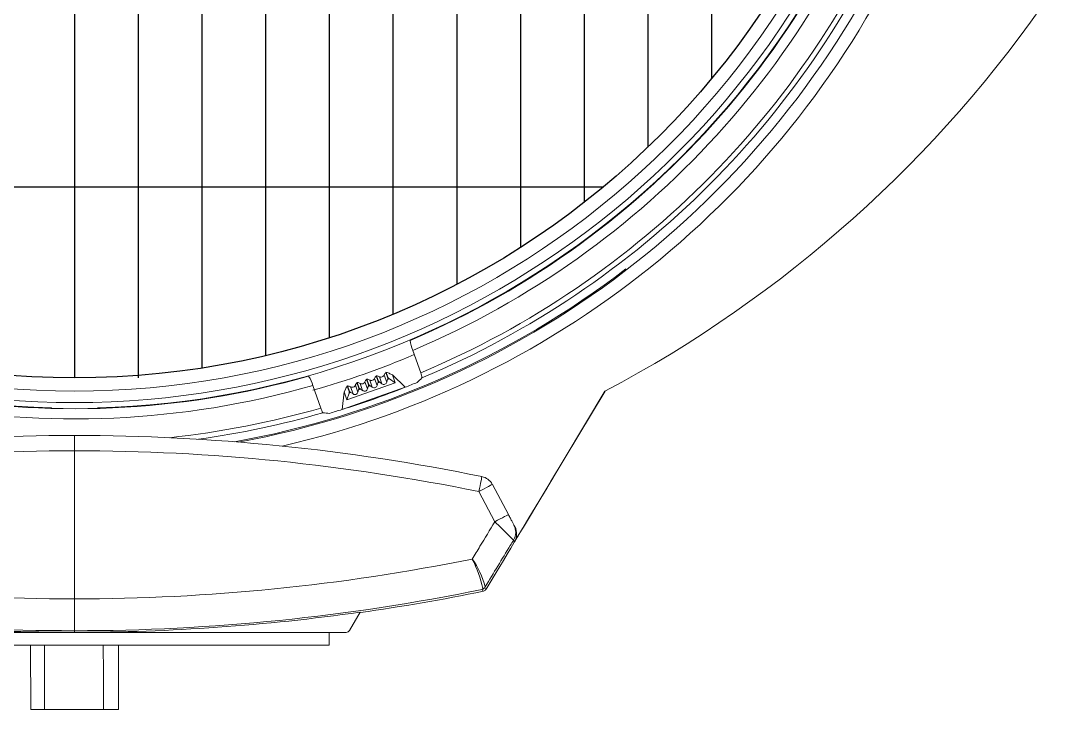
# Model space of a CAD drawing. Extents: x 9.3 to 87, y 1.1 to 68.8.
# Drawn here: x 37.961 to 42.011, y 23.471 to 26.174 of the extents above; entities that cross this region are included whole.
import ezdxf

# ---------------------------------------------------------------- set-up
doc = ezdxf.new("R2010")
doc.units = 0
doc.header["$MEASUREMENT"] = 0
doc.linetypes.add('SLD-Solid', pattern=[0])
doc.layers.add('OBJECT', color=7, linetype='CONTINUOUS')

msp = doc.modelspace()

# ---------------------------------------------------------------- linework, layer by layer
at = {"layer": 'OBJECT'}
for p, q in [((38.4225, 31.2601), (38.4225, 24.7718)), ((38.6725, 31.2311), (38.6725, 24.8105)), ((38.9225, 31.182), (38.9225, 24.8595)), ((39.1725, 31.1121), (39.1725, 24.9295)), ((39.4225, 31.0197), (39.4225, 25.0219)), ((39.6725, 30.9028), (39.6725, 25.1388)), ((39.9225, 30.7582), (39.9225, 25.2834)), ((40.1725, 30.5812), (40.1725, 25.4603)), ((40.4225, 30.3646), (40.4225, 25.677)), ((40.6725, 30.0959), (40.6725, 25.9457)), ((38.1725, 27.7708), (38.1725, 24.7718)), ((40.2476, 25.5208), (36.0974, 25.5208))]:
    msp.add_line(p, q, dxfattribs=at)
at = {"layer": 'OBJECT', "linetype": 'SLD-Solid', "lineweight": 15}
for p, q in [((39.5313, 24.7915), (39.5001, 24.8798)), ((39.396, 24.7937), (39.3944, 24.7932)), ((39.3959, 24.7935), (39.3946, 24.7931)), ((39.4023, 24.7713), (39.3946, 24.7931)), ((39.3959, 24.7935), (39.4036, 24.7717)), ((39.42, 24.7834), (39.4103, 24.7882)), ((39.4308, 24.7526), (39.2418, 24.686)), ((39.2825, 24.7537), (39.2809, 24.7532)), ((39.2825, 24.7536), (39.2811, 24.7531)), ((39.2888, 24.7313), (39.2811, 24.7531)), ((39.2825, 24.7536), (39.2901, 24.7317)), ((39.3035, 24.7219), (39.2937, 24.7496)), ((39.3224, 24.7286), (39.3126, 24.7563)), ((39.3204, 24.7671), (39.3187, 24.7665)), ((39.3203, 24.7669), (39.3189, 24.7664)), ((39.3266, 24.7446), (39.3189, 24.7664)), ((39.3203, 24.7669), (39.328, 24.7451)), ((39.3266, 24.7446), (39.328, 24.7451)), ((39.3413, 24.7353), (39.3315, 24.763)), ((39.3602, 24.7419), (39.3504, 24.7696)), ((39.3582, 24.7804), (39.3566, 24.7798)), ((39.3581, 24.7802), (39.3567, 24.7797)), ((39.3644, 24.7579), (39.3567, 24.7797)), ((39.3581, 24.7802), (39.3658, 24.7584)), ((39.3602, 24.7419), (39.3633, 24.7519)), ((39.3704, 24.7544), (39.3633, 24.7519)), ((39.3644, 24.7579), (39.3658, 24.7584)), ((39.3791, 24.7486), (39.3693, 24.7763)), ((39.3791, 24.7486), (39.3704, 24.7544)), ((39.398, 24.7553), (39.3882, 24.783)), ((39.398, 24.7553), (39.4011, 24.7653)), ((39.4082, 24.7678), (39.4011, 24.7653)), ((39.4023, 24.7713), (39.4036, 24.7717)), ((39.4308, 24.7526), (39.4082, 24.7678)), ((39.4308, 24.7526), (39.42, 24.7834)), ((39.42, 24.7834), (39.4701, 24.7347)), ((39.1391, 24.6533), (39.108, 24.7416)), ((39.4701, 24.7347), (39.2224, 24.6474)), ((39.2309, 24.7168), (39.2224, 24.6474)), ((39.2309, 24.7168), (39.2355, 24.7265)), ((39.2418, 24.686), (39.2309, 24.7168)), ((39.2418, 24.686), (39.2499, 24.7119)), ((39.2447, 24.7404), (39.2431, 24.7398)), ((39.2446, 24.7402), (39.2433, 24.7397)), ((39.251, 24.7179), (39.2433, 24.7397)), ((39.2446, 24.7402), (39.2523, 24.7184)), ((39.2569, 24.7144), (39.2499, 24.7119)), ((39.251, 24.7179), (39.2523, 24.7184)), ((39.2657, 24.7086), (39.2559, 24.7363)), ((39.2657, 24.7086), (39.2569, 24.7144)), ((39.2846, 24.7153), (39.2748, 24.743)), ((39.2846, 24.7153), (39.2877, 24.7253)), ((39.2948, 24.7278), (39.2877, 24.7253)), ((39.2888, 24.7313), (39.2901, 24.7317)), ((39.3035, 24.7219), (39.2948, 24.7278)), ((39.3224, 24.7286), (39.3255, 24.7386)), ((39.3326, 24.7411), (39.3255, 24.7386)), ((39.3413, 24.7353), (39.3326, 24.7411)), ((40.2546, 24.7194), (39.9344, 24.1865)), ((40.0414, 24.3643), (40.255, 24.72)), ((38.0825, 24.6539), (38.0825, 24.652)), ((38.1725, 24.5458), (38.1725, 24.4858)), ((38.1725, 24.5458), (38.1725, 24.4858)), ((38.1725, 23.9044), (38.1725, 24.4858)), ((38.1725, 23.9044), (38.1725, 24.4858)), ((39.8754, 24.2354), (39.8125, 24.3537)), ((39.7595, 24.3256), (39.8224, 24.2073)), ((39.9344, 24.1865), (39.9245, 24.17)), ((39.788, 23.9422), (39.8237, 24.0016)), ((38.1725, 23.9044), (38.1725, 23.7794)), ((38.1725, 23.9044), (38.1725, 23.7794)), ((39.2933, 23.8521), (39.2519, 23.7803)), ((38.1725, 23.7728), (37.0975, 23.7728)), ((38.1725, 23.7732), (38.1725, 23.7794)), ((38.1725, 23.7732), (38.1725, 23.7794)), ((38.1725, 23.7732), (38.1725, 23.7728)), ((38.1725, 23.7732), (38.1725, 23.7728)), ((38.1725, 23.7728), (39.2389, 23.7728)), ((39.1725, 23.7728), (39.1725, 23.7228)), ((37.1725, 23.7228), (39.1725, 23.7228)), ((37.9994, 23.7228), (38.0005, 23.4708)), ((38.3446, 23.4708), (38.3457, 23.7228)), ((38.0541, 23.4708), (38.0005, 23.4708)), ((38.0541, 23.4708), (38.2862, 23.4708)), ((38.3446, 23.4708), (38.2862, 23.4708))]:
    msp.add_line(p, q, dxfattribs=at)
at = {"layer": 'OBJECT', "linetype": 'SLD-Solid', "lineweight": 15, "flags": 128}
for points in [[(39.7595, 24.3256), (39.7619, 24.337), (39.7641, 24.3481), (39.7662, 24.3582), (39.768, 24.3671), (39.7695, 24.3744), (39.7706, 24.3799), (39.7713, 24.3832), (39.7715, 24.3844)], [(39.7595, 24.3256), (39.7699, 24.3311), (39.7798, 24.3363), (39.789, 24.3412), (39.797, 24.3455), (39.8036, 24.349), (39.8085, 24.3516), (39.8115, 24.3532), (39.8125, 24.3537)], [(39.8224, 24.2073), (39.8328, 24.2128), (39.8427, 24.2181), (39.8519, 24.2229), (39.8599, 24.2272), (39.8665, 24.2307), (39.8714, 24.2333), (39.8744, 24.2349), (39.8754, 24.2354)]]:
    msp.add_lwpolyline(points, dxfattribs=at)
at = {"layer": 'OBJECT'}
msp.add_circle((38.1725, 28.0208), 3.249, dxfattribs=at)
at = {"layer": 'OBJECT', "linetype": 'SLD-Solid', "lineweight": 15}
for centre, radius, start, end in [((38.1725, 28.0208), 3.3011, 190.0967, 270), ((38.1725, 28.0208), 3.3011, 270, 349.9033), ((38.1725, 28.0208), 3.346, 193.7606, 270), ((38.1725, 28.0208), 3.346, 270, 346.2394), ((38.1725, 28.0208), 3.3681, 195.2174, 268.4688), ((38.1725, 28.0208), 3.3681, 271.5312, 344.7826), ((38.1725, 28.0208), 3.37, 293.0139, 344.6641), ((38.1725, 28.0208), 3.41, 292.9127, 342.3789), ((38.1725, 28.0208), 3.5035, 292.8193, 338.0701), ((38.1725, 28.0208), 3.5235, 292.7725, 337.2765), ((38.1725, 28.0208), 3.56, 280.4212, 335.9122), ((38.1725, 28.0208), 3.61, 283.0563, 336.0821), ((37.9676, 29.044), 4.8921, 297.8714, 325.7374), ((38.1725, 28.0208), 3.37, 233.0139, 285.821), ((38.1725, 28.0208), 3.41, 232.9127, 285.9222), ((38.1725, 28.0208), 3.5557, 280.1784, 307.4936), ((39.6004, 24.9265), 0.1106, 183.9112, 204.9877), ((38.1725, 28.0208), 3.4278, 285.8388, 292.8946), ((39.4129, 24.7746), 0.0261, 134.7496, 161.1651), ((39.3908, 24.7579), 0.036, 57.2009, 81.7841), ((39.472, 24.7656), 0.0647, 5.6368, 23.596), ((39.0007, 24.7151), 0.1106, 13.8451, 34.9251), ((39.2995, 24.7346), 0.0261, 134.7541, 161.1559), ((39.2798, 24.7277), 0.026, 57.6553, 84.1093), ((39.2999, 24.7623), 0.014, 260.5306, 318.0281), ((39.3373, 24.7479), 0.0261, 134.7541, 161.1559), ((39.3176, 24.741), 0.026, 57.6508, 84.112), ((39.3123, 24.7442), 0.0144, 337.166, 1.6807), ((39.3394, 24.7537), 0.0143, 217.1316, 241.6724), ((39.3377, 24.7756), 0.014, 260.5268, 318.0319), ((39.3751, 24.7612), 0.0261, 134.7448, 161.1652), ((39.3554, 24.7543), 0.026, 57.6545, 84.1082), ((39.3501, 24.7575), 0.0144, 337.166, 1.6807), ((39.3772, 24.767), 0.0143, 217.1208, 241.6832), ((39.3755, 24.7889), 0.014, 260.5297, 318.029), ((39.3864, 24.758), 0.0119, 232.2772, 346.5577), ((39.3879, 24.7708), 0.0144, 337.166, 1.6807), ((39.415, 24.7804), 0.0143, 217.1235, 241.6733), ((38.1725, 28.0208), 3.5329, 291.5473, 292.3785), ((38.1725, 28.0208), 3.5329, 287.2876, 291.5473), ((39.273, 24.7132), 0.0398, 138.2293, 160.4849), ((39.242, 24.7143), 0.026, 57.6553, 84.1093), ((39.2367, 24.7175), 0.0143, 337.1502, 1.6857), ((39.2637, 24.727), 0.0143, 217.1235, 241.6733), ((39.2621, 24.7489), 0.014, 260.5324, 318.0263), ((39.273, 24.7181), 0.0119, 232.272, 346.564), ((39.2745, 24.7308), 0.0144, 337.1606, 1.6753), ((39.3016, 24.7404), 0.0143, 217.1316, 241.6724), ((39.3108, 24.7314), 0.0119, 232.275, 346.5599), ((39.3486, 24.7447), 0.0119, 232.2766, 346.5582), ((38.1725, 28.0208), 3.5035, 276.1003, 286.0156), ((38.1725, 28.0208), 3.5235, 277.9315, 286.0625), ((39.2015, 24.6702), 0.0646, 195.2298, 213.21), ((38.1725, 28.0208), 3.5329, 286.4565, 287.2876), ((38.1725, 16.5458), 8, 90, 101.52971), ((38.1725, 16.5458), 8, 78.47029, 90), ((38.1725, 16.5458), 7.94, 90, 101.52971), ((38.1725, 16.5458), 7.94, 78.47029, 90), ((39.7595, 24.3256), 0.06, 28, 78.4703), ((251.5382, -102.8488), 246.8078, 148.973532, 149.076395), ((39.8443, 24.1662), 0.06, 328.7896, 27.9977), ((39.848, 24.1592), 0.06, 328.9994, 28.0003), ((40.2266, 24.3167), 0.3775, 208.7444, 209.9296), ((38.1725, 31.7698), 7.8654, 258.55079, 270), ((38.1725, 31.7698), 7.8654, 270, 281.44921), ((39.4486, 23.8614), 0.3481, 15.0834, 34.98), ((39.3036, 23.8432), 0.4822, 12.2403, 26.8407), ((38.1725, 31.7698), 7.9903, 258.3973, 270), ((38.1725, 31.7698), 7.9903, 270, 281.55564), ((38.1725, 31.7698), 7.998, 278.06732, 281.57494), ((39.7701, 23.9561), 0.015, 281.563, 328.7908), ((39.7727, 23.9594), 0.0141, 278.3728, 328.1157), ((39.7743, 23.9491), 0.015, 281.5731, 329.0012), ((39.2389, 23.7878), 0.015, 269.9945, 330.0045)]:
    msp.add_arc(centre, radius, start, end, dxfattribs=at)
for centre, major_axis, ratio, start_param, end_param in [((36.5599, 27.4523), (4.0437, 1.4254), 0.917044, 5.169493, 5.175664), ((39.7851, 28.5892), (4.0437, 1.4254), 0.917044, 4.249114, 4.255285), ((38.1712, 17.2101), (-0.0027, 16.5844), 0.007556, 1.16723, 1.183695), ((38.1712, 17.2101), (-0.0027, 16.5844), 0.007556, 5.099488, 5.115953)]:
    msp.add_ellipse(centre, major_axis=major_axis, ratio=ratio, start_param=start_param, end_param=end_param, dxfattribs=at)
for points, degree in [([(39.2976, 24.7485), (39.2937, 24.7496)], 1), ([(39.3126, 24.7563), (39.3103, 24.7529)], 1), ([(39.3354, 24.7618), (39.3315, 24.763)], 1), ([(39.3504, 24.7696), (39.3481, 24.7662)], 1), ([(39.3732, 24.7751), (39.3693, 24.7763)], 1), ([(39.3882, 24.783), (39.3859, 24.7796)], 1), ([(39.2598, 24.7351), (39.2559, 24.7363)], 1), ([(39.2748, 24.743), (39.2725, 24.7396)], 1), ([(39.901, 24.1874), (39.9006, 24.188), (39.8994, 24.1904), (39.8973, 24.1943)], 3), ([(39.8994, 24.1283), (39.9078, 24.1422), (39.9161, 24.1561), (39.9245, 24.17)], 3), ([(39.7731, 23.9414), (39.7731, 23.9416), (39.7736, 23.943), (39.7748, 23.9454)], 3), ([(39.7773, 23.9344), (39.7762, 23.9343), (39.7749, 23.9366), (39.7731, 23.9414)], 3), ([(39.7847, 23.9519), (39.7835, 23.9497), (39.7829, 23.9485), (39.783, 23.9483)], 3), ([(39.783, 23.9483), (39.7847, 23.9436), (39.7861, 23.9413), (39.7871, 23.9414)], 3), ([(39.7871, 23.9414), (39.7876, 23.9424)], 1), ([(37.0517, 23.8521), (37.4235, 23.7995), (37.7971, 23.7732), (38.1725, 23.7732)], 3), ([(39.2933, 23.8521), (38.9216, 23.7995), (38.548, 23.7732), (38.1725, 23.7732)], 3)]:
    msp.add_open_spline(points, degree=degree, dxfattribs=at)
for points, knots in [([(39.8973, 24.1943), (39.8972, 24.1944), (39.8965, 24.1958), (39.894, 24.2005), (39.8922, 24.2038), (39.8881, 24.2116), (39.8857, 24.2161), (39.8807, 24.2255), (39.8781, 24.2305), (39.8754, 24.2354)], [0, 0, 0, 0, 0.25, 0.25, 0.5, 0.5, 0.75, 0.75, 1, 1, 1, 1]), ([(39.8224, 24.2073), (39.8029, 24.1751), (39.7835, 24.1429), (39.764, 24.1108), (39.7539, 24.0942), (39.7439, 24.0775), (39.7338, 24.0609)], [0.001774252, 0.001774252, 0.001774252, 0.001774252, 0.004640259, 0.004640259, 0.004640259, 0.00612036, 0.00612036, 0.00612036, 0.00612036]), ([(39.8224, 24.2073), (39.8318, 24.198), (39.8412, 24.1888), (39.8542, 24.176), (39.8584, 24.1718), (39.8663, 24.164), (39.87, 24.1604), (39.8768, 24.1537), (39.8799, 24.1506), (39.8853, 24.1453), (39.8876, 24.143), (39.8915, 24.1392), (39.8929, 24.1377), (39.895, 24.1357), (39.8955, 24.1352), (39.8956, 24.1351)], [0, 0, 0, 0, 0.25, 0.25, 0.375, 0.375, 0.5, 0.5, 0.625, 0.625, 0.75, 0.75, 0.875, 0.875, 1, 1, 1, 1]), ([(39.7847, 23.9519), (39.8175, 24.0061), (39.8502, 24.0602), (39.883, 24.1143), (39.8872, 24.1212), (39.8914, 24.1282), (39.8956, 24.1351)], [0.000259417, 0.000259417, 0.000259417, 0.000259417, 0.00508, 0.00508, 0.00508, 0.005698078, 0.005698078, 0.005698078, 0.005698078])]:
    msp.add_open_spline(points, degree=3, knots=knots, dxfattribs=at)

doc.saveas('drawing.dxf')
